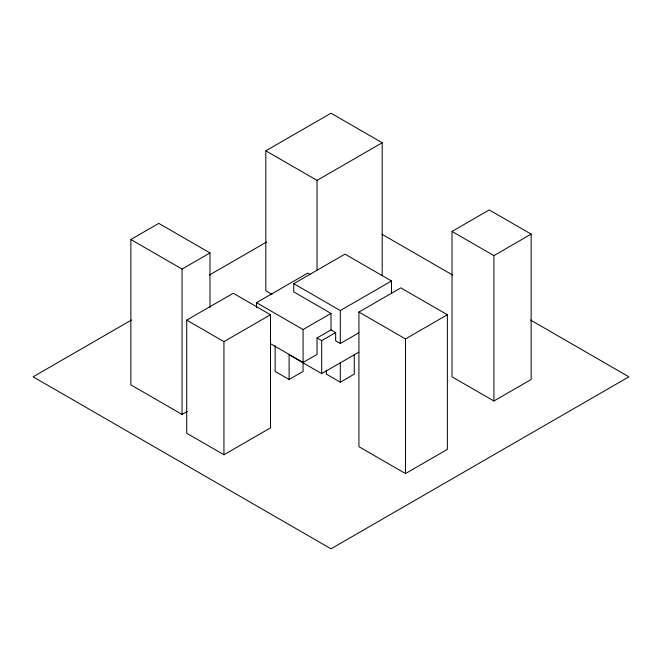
<?xml version="1.0" encoding="UTF-8"?>
<svg xmlns="http://www.w3.org/2000/svg" width="662" height="662" viewBox="0 0 662 662"><rect width="100%" height="100%" fill="white"/><g stroke="black" fill="none" stroke-linecap="round" stroke-linejoin="round"><path stroke-width="0.99" d="M272.016 294.383L265.834 290.817L265.834 150.82L331 113.194L382.206 142.752L382.206 275.549M187.288 411.416L182.05 414.437L130.853 384.879L130.853 239.503L158.781 223.375L209.978 252.934L209.978 307.582M265.834 150.82L317.032 180.378L382.206 142.752M130.853 239.503L182.05 269.062L209.978 252.934M131.506 320.003L33.1 376.819L331 548.806L628.9 376.819L530.494 320.003M209.333 275.069L266.587 242.011M186.701 320.118L233.256 293.249L270.493 314.748L270.493 427.875L223.938 454.744L186.701 433.246L186.701 320.118L223.938 341.617L270.493 314.748M256.525 307.813L256.525 302.666L307.731 273.108L310.263 274.573M270.849 343.892L303.072 362.495L317.032 354.435L317.032 337.951L331 329.891L331 313.416L293.762 291.917L293.762 283.675L344.968 254.117L391.507 280.994L391.507 293.349M452.022 231.435L489.259 209.937L531.156 234.125L531.156 379.5L493.918 400.998L452.022 376.819L452.022 231.435L493.918 255.623L531.156 234.125M256.525 302.666L303.072 329.535L331 313.416M293.762 283.675L340.309 310.552L391.507 280.994M358.928 312.059L400.824 287.871L447.363 314.748L447.363 449.374L405.475 473.562L358.928 446.684L358.928 312.059L405.475 338.936L447.363 314.748M317.032 337.951L321.691 340.64L335.651 332.581L335.651 340.822L340.309 343.504L358.845 332.804M275.144 345.696L275.144 371.44L289.112 379.5L303.072 371.44L303.072 329.535M289.112 379.5L289.112 354.782L321.691 373.6L358.771 352.192M326.349 370.008L326.349 374.129L340.309 382.189L354.269 374.129L354.269 354.559M381.991 234.265L452.667 275.069M331 329.891L335.651 332.581M493.918 255.623L493.918 400.998M405.475 338.936L405.475 473.562M340.309 310.552L340.309 343.504M340.309 362.619L340.309 382.189M321.691 340.64L321.691 373.6M317.032 180.378L317.032 269.939M223.938 341.617L223.938 454.744M182.05 269.062L182.05 414.437"/></g></svg>
